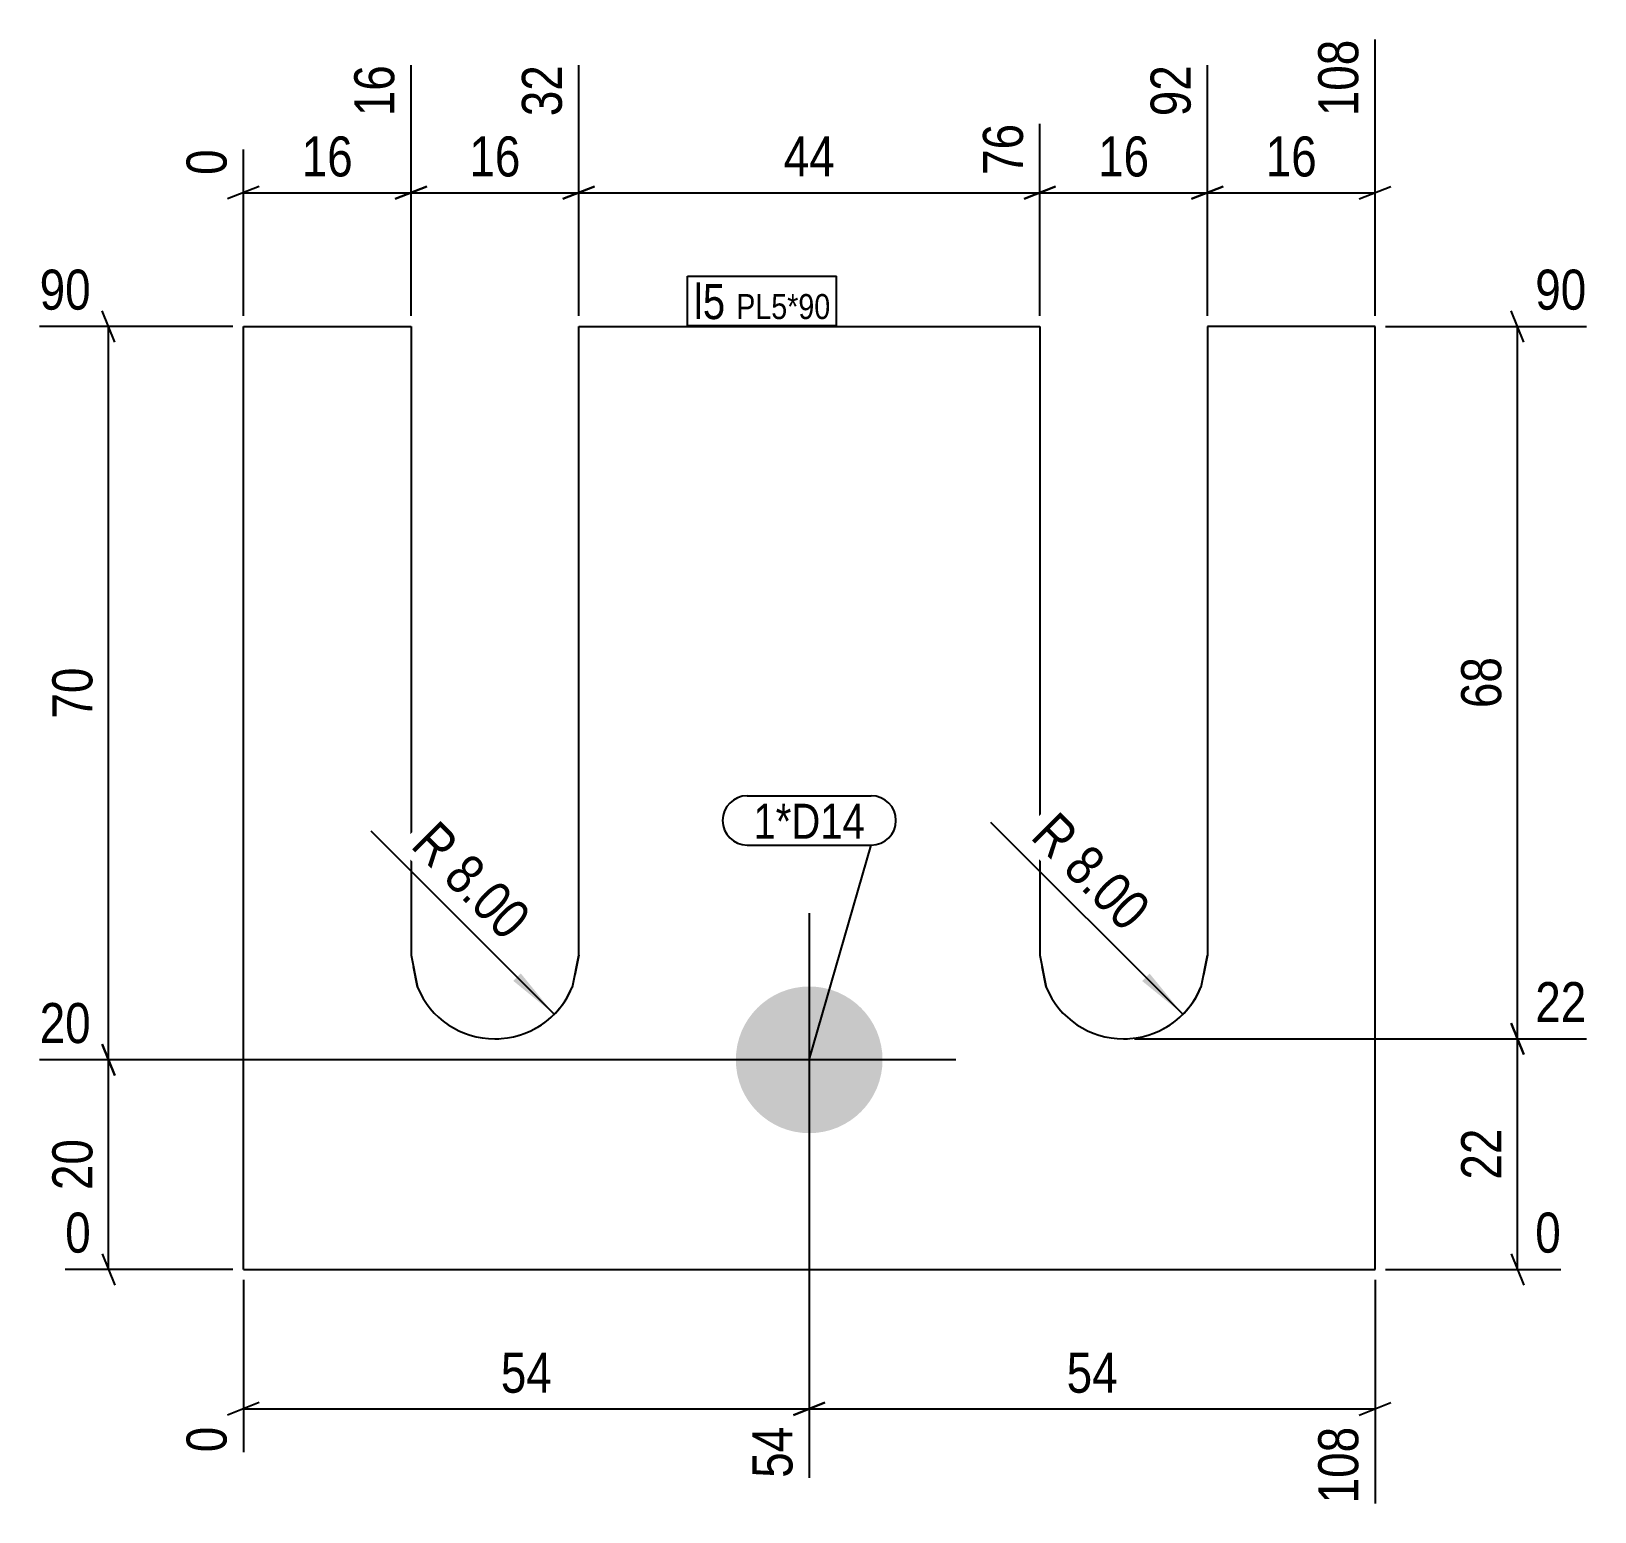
# Model space of a CAD drawing. Header units: millimetres. Extents: x 2 to 151, y 2 to 143.
import ezdxf

# ---------------------------------------------------------------- set-up
doc = ezdxf.new("R2010")
doc.units = ezdxf.units.MM
doc.linetypes.add('DXK_LINE_DOT2', pattern=[3.9198, 1.9599, -1.9599])
for name, color, linetype in [('MÅLSÆTNING', 7, 'Continuous'), ('STÅL', 7, 'Continuous'), ('TEKST', 7, 'Continuous')]:
    doc.layers.add(name, color=color, linetype=linetype)
doc.styles.add('Arial Narrow', font='ARIALN.TTF', dxfattribs={"height": 0.2})

msp = doc.modelspace()

# ---------------------------------------------------------------- hatches: boundary and pattern name
at = {"layer": 'MÅLSÆTNING', "linetype": 'Continuous'}
for points in [[(48.92, 53.57), (52.1, 49.68), (48.21, 52.86)], [(108.92, 53.57), (112.1, 49.68), (108.21, 52.86)]]:
    msp.add_hatch(color=7, dxfattribs=at).paths.add_polyline_path(points)
at = {"layer": 'STÅL', "linetype": 'Continuous'}
msp.add_hatch(color=3, dxfattribs=at).paths.add_polyline_path([(83.44, 45.33, -1), (69.44, 45.33, -1)])

# ---------------------------------------------------------------- linework, layer by layer
at = {"layer": 'MÅLSÆTNING', "color": 7, "linetype": 'Continuous'}
for p, q in [((130.44, 116.33), (130.44, 142.7)), ((38.44, 116.33), (38.44, 140.26)), ((38.44, 116.33), (38.44, 140.26)), ((54.44, 116.33), (54.44, 140.26)), ((54.44, 116.33), (54.44, 140.26)), ((114.44, 116.33), (114.44, 140.26)), ((114.44, 116.33), (114.44, 140.26)), ((98.44, 116.33), (98.44, 134.66)), ((98.44, 116.33), (98.44, 134.66)), ((22.44, 116.33), (22.44, 132.22)), ((23.94, 128.69), (20.94, 127.49)), ((39.94, 128.69), (36.94, 127.49)), ((36.94, 127.49), (39.94, 128.69)), ((55.94, 128.69), (52.94, 127.49)), ((52.94, 127.49), (55.94, 128.69)), ((99.94, 128.69), (96.94, 127.49)), ((96.94, 127.49), (99.94, 128.69)), ((115.94, 128.69), (112.94, 127.49)), ((112.94, 127.49), (115.94, 128.69)), ((128.94, 127.49), (131.94, 128.69)), ((22.44, 128.09), (38.44, 128.09)), ((38.44, 128.09), (54.44, 128.09)), ((54.44, 128.09), (98.44, 128.09)), ((98.44, 128.09), (114.44, 128.09)), ((114.44, 128.09), (130.44, 128.09)), ((10.18, 113.83), (8.97, 116.83)), ((144.63, 113.83), (143.43, 116.83)), ((21.44, 115.33), (3, 115.33)), ((9.58, 45.33), (9.58, 115.33)), ((131.44, 115.33), (150.61, 115.33)), ((144.03, 47.33), (144.03, 115.33)), ((112.1, 49.68), (93.79, 67.99)), ((52.1, 49.68), (34.64, 67.14)), ((144.63, 45.83), (143.43, 48.83)), ((8.97, 46.83), (10.18, 43.83)), ((10.18, 43.83), (8.97, 46.83)), ((107.49, 47.33), (150.61, 47.33)), ((107.49, 47.33), (150.61, 47.33)), ((144.03, 25.33), (144.03, 47.33)), ((75.44, 45.33), (3, 45.33)), ((75.44, 45.33), (3, 45.33)), ((9.58, 25.33), (9.58, 45.33)), ((76.44, 44.33), (76.44, 5.44)), ((76.44, 44.33), (76.44, 5.44)), ((8.97, 26.83), (10.18, 23.83)), ((143.43, 26.83), (144.63, 23.83)), ((21.44, 25.33), (5.44, 25.33)), ((22.44, 24.33), (22.44, 7.88)), ((130.44, 24.33), (130.44, 3)), ((131.44, 25.33), (148.17, 25.33)), ((23.94, 12.61), (20.94, 11.41)), ((22.44, 12.01), (76.44, 12.01)), ((77.94, 12.61), (74.94, 11.41)), ((74.94, 11.41), (77.94, 12.61)), ((76.44, 12.01), (130.44, 12.01)), ((128.94, 11.41), (131.94, 12.61))]:
    msp.add_line(p, q, dxfattribs=at)
for centre in [(46.44, 55.33), (106.44, 55.33)]:
    msp.add_arc(centre, 8, 292.5, 337.5, dxfattribs=at)
at = {"layer": 'STÅL', "color": 2, "linetype": 'Continuous'}
for p, q in [((22.44, 25.33), (22.44, 115.33)), ((22.44, 115.33), (38.44, 115.33)), ((38.44, 115.33), (38.44, 55.33)), ((54.44, 55.33), (54.44, 115.33)), ((54.44, 115.33), (98.44, 115.33)), ((98.44, 115.33), (98.44, 55.33)), ((130.44, 115.33), (114.44, 115.33)), ((114.44, 115.33), (114.44, 55.33)), ((130.44, 25.33), (130.44, 115.33)), ((38.44, 55.33), (39.05, 52.27)), ((53.84, 52.27), (54.44, 55.33)), ((98.44, 55.33), (99.05, 52.27)), ((113.84, 52.27), (114.44, 55.33)), ((22.44, 25.33), (130.44, 25.33))]:
    msp.add_line(p, q, dxfattribs=at)
at = {"layer": 'STÅL', "color": 3, "linetype": 'Continuous'}
for p, q in [((76.44, 59.33), (76.44, 31.33)), ((90.44, 45.33), (62.44, 45.33))]:
    msp.add_line(p, q, dxfattribs=at)
at = {"layer": 'STÅL', "color": 7, "linetype": 'DXK_LINE_DOT2'}
for p, q in [((39.05, 52.27), (38.44, 55.33)), ((54.44, 55.33), (53.84, 52.27)), ((99.05, 52.27), (98.44, 55.33)), ((114.44, 55.33), (113.84, 52.27))]:
    msp.add_line(p, q, dxfattribs=at)
at = {"layer": 'STÅL', "color": 2, "linetype": 'Continuous'}
for centre in [(46.44, 55.33), (106.44, 55.33)]:
    msp.add_arc(centre, 8, 202.5, 337.5, dxfattribs=at)
at = {"layer": 'STÅL', "color": 7, "linetype": 'DXK_LINE_DOT2'}
for centre in [(46.44, 55.33), (106.44, 55.33)]:
    msp.add_arc(centre, 8, 202.5, 337.5, dxfattribs=at)

# ---------------------------------------------------------------- wipeouts: each hides what was drawn before it
at = {"color": 0}
for points, layer in [([(33.68, 128.84), (33.68, 134.44), (27.21, 134.44), (27.21, 128.84)], 'MÅLSÆTNING'), ([(49.68, 128.84), (49.68, 134.44), (43.21, 134.44), (43.21, 128.84)], 'MÅLSÆTNING'), ([(79.68, 128.84), (79.68, 134.44), (73.21, 134.44), (73.21, 128.84)], 'MÅLSÆTNING'), ([(109.68, 128.84), (109.68, 134.44), (103.21, 134.44), (103.21, 128.84)], 'MÅLSÆTNING'), ([(125.68, 128.84), (125.68, 134.44), (119.21, 134.44), (119.21, 128.84)], 'MÅLSÆTNING'), ([(8.82, 83.57), (3.22, 83.57), (3.22, 77.1), (8.82, 77.1)], 'MÅLSÆTNING'), ([(143.28, 84.57), (137.68, 84.57), (137.68, 78.1), (143.28, 78.1)], 'MÅLSÆTNING'), ([(143.28, 39.57), (137.68, 39.57), (137.68, 33.1), (143.28, 33.1)], 'MÅLSÆTNING'), ([(8.82, 38.57), (3.22, 38.57), (3.22, 32.1), (8.82, 32.1)], 'MÅLSÆTNING'), ([(52.68, 12.76), (52.68, 18.36), (46.21, 18.36), (46.21, 12.76)], 'MÅLSÆTNING'), ([(106.68, 12.76), (106.68, 18.36), (100.21, 18.36), (100.21, 12.76)], 'MÅLSÆTNING'), ([(81.77, 66.43), (81.77, 69.93), (71.12, 69.93), (71.12, 66.43)], 'TEKST')]:
    msp.add_wipeout(points, dxfattribs=at).dxf.layer = layer

# ---------------------------------------------------------------- next in the draw order: texts
at = {"layer": 'MÅLSÆTNING', "color": 3, "style": 'Arial Narrow'}
for s, p in [('16', (28.01, 129.64)), ('16', (44.01, 129.64)), ('44', (74.01, 129.64)), ('16', (104.01, 129.64)), ('16', (120.01, 129.64)), ('54', (47.01, 13.56)), ('54', (101.01, 13.56))]:
    msp.add_text(s, height=3.818, dxfattribs=at).set_placement(p)
for s, p in [('68', (142.48, 78.9)), ('70', (8.03, 77.9)), ('20', (8.03, 32.9)), ('22', (142.48, 33.9))]:
    msp.add_text(s, height=3.818, rotation=90.0002, dxfattribs=at).set_placement(p)

# ---------------------------------------------------------------- next in the draw order: wipeouts: each hides what was drawn before it
at = {"color": 0, "linetype": 'Continuous'}
for points in [[(129.64, 143.5), (124.04, 143.5), (124.04, 134.59), (129.64, 134.59)], [(37.64, 141.06), (32.04, 141.06), (32.04, 134.59), (37.64, 134.59)], [(53.64, 141.06), (48.04, 141.06), (48.04, 134.59), (53.64, 134.59)], [(113.64, 141.06), (108.04, 141.06), (108.04, 134.59), (113.64, 134.59)], [(97.64, 135.46), (92.04, 135.46), (92.04, 128.99), (97.64, 128.99)], [(21.64, 133.02), (16.04, 133.02), (16.04, 128.99), (21.64, 128.99)], [(8.68, 116.13), (8.68, 121.73), (2.2, 121.73), (2.2, 116.13)], [(151.41, 116.13), (151.41, 121.73), (144.93, 121.73), (144.93, 116.13)], [(151.41, 48.13), (151.41, 53.73), (144.93, 53.73), (144.93, 48.13)], [(8.68, 46.13), (8.68, 51.73), (2.2, 51.73), (2.2, 46.13)], [(8.68, 26.13), (8.68, 31.73), (4.64, 31.73), (4.64, 26.13)], [(148.97, 26.13), (148.97, 31.73), (144.93, 31.73), (144.93, 26.13)], [(21.64, 11.11), (16.04, 11.11), (16.04, 7.07), (21.64, 7.07)], [(75.64, 11.11), (70.04, 11.11), (70.04, 4.64), (75.64, 4.64)], [(129.64, 11.11), (124.04, 11.11), (124.04, 2.2), (129.64, 2.2)]]:
    msp.add_wipeout(points, dxfattribs=at).dxf.layer = 'MÅLSÆTNING'
at = {"color": 0}
for points, layer in [([(106.58, 56.26), (110.54, 60.22), (100.28, 70.48), (96.32, 66.52)], 'MÅLSÆTNING'), ([(47.43, 55.41), (51.39, 59.37), (41.13, 69.63), (37.17, 65.67)], 'MÅLSÆTNING'), ([(68.43, 116.03), (68.43, 119.53), (65.44, 119.53), (65.44, 116.03)], 'TEKST'), ([(78.46, 116.03), (78.46, 118.53), (69.48, 118.53), (69.48, 116.03)], 'TEKST'), ([(81.77, 66.43), (81.77, 69.93), (71.12, 69.93), (71.12, 66.43)], 'TEKST')]:
    msp.add_wipeout(points, dxfattribs=at).dxf.layer = layer

# ---------------------------------------------------------------- next in the draw order: linework, layer by layer
at = {"layer": 'MÅLSÆTNING', "color": 7, "linetype": 'Continuous'}
msp.add_line((143.43, 48.83), (144.63, 45.83), dxfattribs=at)
at = {"layer": 'TEKST', "color": 7, "linetype": 'Continuous'}
for p, q in [((70.52, 70.53), (82.37, 70.53)), ((70.52, 65.83), (82.37, 65.83)), ((76.44, 45.33), (82.37, 65.83))]:
    msp.add_line(p, q, dxfattribs=at)
for centre, start, end in [((70.52, 68.18), 90, 270), ((82.37, 68.18), 270, 90)]:
    msp.add_arc(centre, 2.35, start, end, dxfattribs=at)

# ---------------------------------------------------------------- next in the draw order: texts
at = {"layer": 'MÅLSÆTNING', "color": 3, "linetype": 'Continuous', "style": 'Arial Narrow'}
for s, height, p in [('108', 3.818, (128.84, 135.39)), ('16', 3.818, (36.84, 135.39)), ('32', 3.818, (52.84, 135.39)), ('92', 3.818, (112.84, 135.39)), ('76', 3.818, (96.84, 129.79)), ('0', 3.82, (20.84, 129.79)), ('0', 3.82, (20.84, 7.88)), ('54', 3.818, (74.84, 5.44)), ('108', 3.818, (128.84, 3))]:
    msp.add_text(s, height=height, rotation=90.0002, dxfattribs=at).set_placement(p)
for s, height, p in [('90', 3.818, (3, 116.93)), ('90', 3.818, (145.73, 116.93)), ('22', 3.818, (145.73, 48.93)), ('20', 3.818, (3, 46.93)), ('0', 3.82, (5.44, 26.93)), ('0', 3.82, (145.73, 26.93))]:
    msp.add_text(s, height=height, dxfattribs=at).set_placement(p)
at = {"layer": 'MÅLSÆTNING', "color": 3, "style": 'Arial Narrow'}
for p in [(97.45, 66.52), (38.3, 65.67)]:
    msp.add_text('R 8.00', height=3.818, rotation=-45.0001, dxfattribs=at).set_placement(p)
at = {"layer": 'TEKST', "color": 3, "style": 'Arial Narrow'}
msp.add_text('1*D14', height=3.34, dxfattribs=at).set_placement((71.12, 66.43))

# ---------------------------------------------------------------- next in the draw order: wipeouts: each hides what was drawn before it
at = {"color": 0}
for points in [[(68.43, 116.03), (68.43, 119.53), (65.44, 119.53), (65.44, 116.03)], [(78.46, 116.03), (78.46, 118.53), (69.48, 118.53), (69.48, 116.03)]]:
    msp.add_wipeout(points, dxfattribs=at).dxf.layer = 'TEKST'

# ---------------------------------------------------------------- next in the draw order: linework, layer by layer
at = {"layer": 'TEKST', "color": 7, "linetype": 'Continuous'}
for p, q in [((64.84, 120.13), (79.06, 120.13)), ((64.84, 115.43), (64.84, 120.13)), ((79.06, 115.43), (79.06, 120.13)), ((64.84, 115.43), (79.06, 115.43))]:
    msp.add_line(p, q, dxfattribs=at)

# ---------------------------------------------------------------- next in the draw order: texts
at = {"layer": 'TEKST', "color": 3, "style": 'Arial Narrow'}
for s, height, p in [('l5', 3.34, (65.44, 116.03)), ('PL5*90', 2.386, (69.48, 116.03))]:
    msp.add_text(s, height=height, dxfattribs=at).set_placement(p)

doc.saveas('drawing.dxf')
